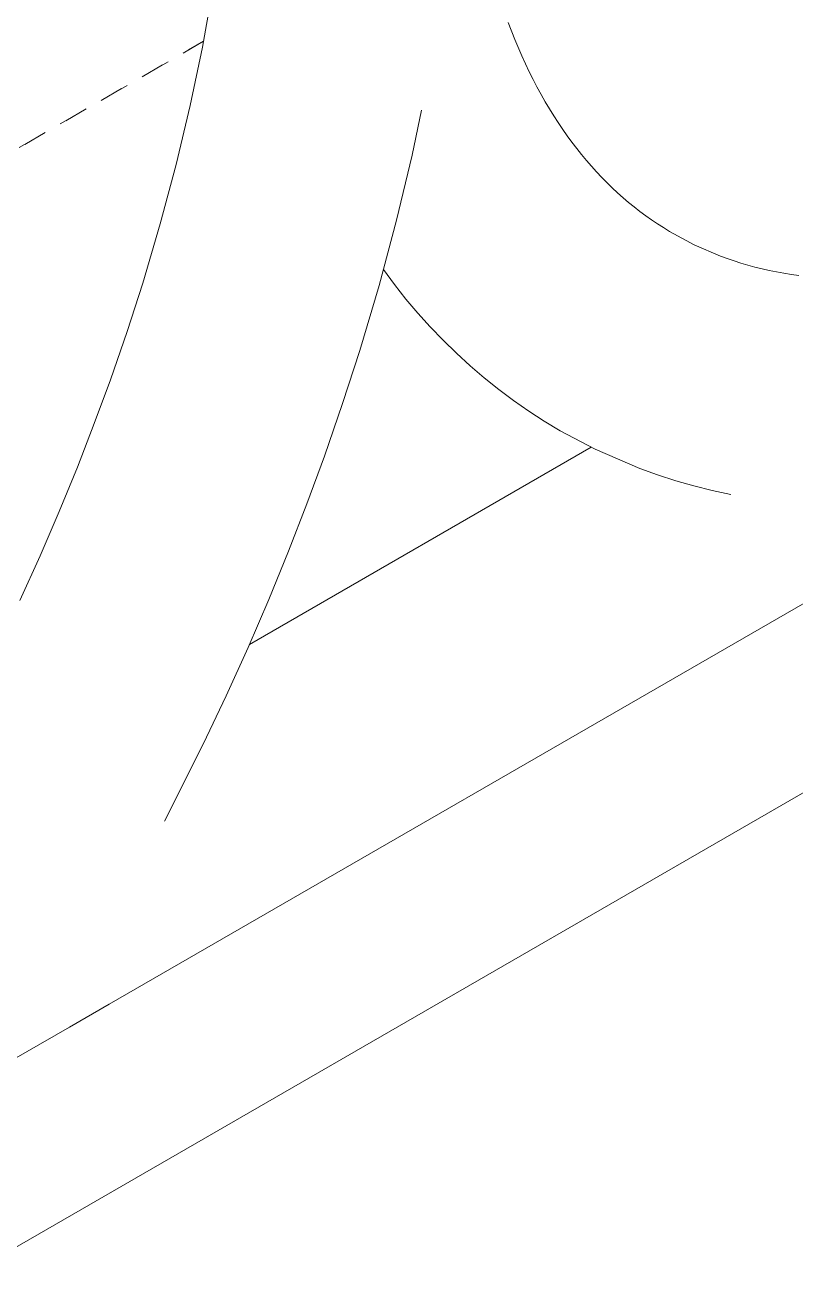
# Model space of a CAD drawing. Header units: inches. Extents: x -9 to 187, y -3 to 135.
# Drawn here: x 169.66 to 172.92, y 33.2 to 38.46 of the extents above; entities that cross this region are included whole.
import ezdxf

# ---------------------------------------------------------------- set-up
doc = ezdxf.new("R2010")
doc.units = ezdxf.units.IN
doc.linetypes.add('HIDDEN', pattern=[1.905, 1.27, -0.635])
doc.layers.add('ZANO_R', color=7, linetype='Continuous', lineweight=0)
doc.layers.add('ZANO_R_przerywana', color=250, linetype='HIDDEN', lineweight=0)

msp = doc.modelspace()

# ---------------------------------------------------------------- linework, layer by layer
at = {"layer": 'ZANO_R'}
for p, q in [((170.41011, 38.36483), (170.4539, 38.6095)), ((171.7027, 38.46892), (171.73087, 38.3965)), ((170.35842, 38.11746), (170.41011, 38.36483)), ((171.73087, 38.3965), (171.76028, 38.3277)), ((171.76028, 38.3277), (171.792, 38.25993)), ((171.792, 38.25993), (171.80808, 38.22776)), ((171.80808, 38.22776), (171.82475, 38.19588)), ((171.82475, 38.19588), (171.84199, 38.1643)), ((171.84199, 38.1643), (171.85979, 38.13304)), ((170.29894, 37.86808), (170.35842, 38.11746)), ((171.33706, 38.09732), (171.29653, 37.90752)), ((171.85979, 38.13304), (171.87745, 38.10331)), ((171.87745, 38.10331), (171.89569, 38.07392)), ((171.89569, 38.07392), (171.91448, 38.04488)), ((171.91448, 38.04488), (171.93382, 38.0162)), ((171.93382, 38.0162), (171.95297, 37.98898)), ((171.95297, 37.98898), (171.97266, 37.96213)), ((171.97266, 37.96213), (171.99289, 37.93569)), ((171.99289, 37.93569), (172.01363, 37.90966)), ((171.29653, 37.90752), (171.23088, 37.63224)), ((172.01363, 37.90966), (172.03419, 37.88493)), ((172.03419, 37.88493), (172.05526, 37.86063)), ((170.23187, 37.61739), (170.29894, 37.86808)), ((172.05526, 37.86063), (172.07683, 37.83678)), ((172.07683, 37.83678), (172.09889, 37.81339)), ((172.09889, 37.81339), (172.12078, 37.79115)), ((172.12078, 37.79115), (172.14315, 37.76938)), ((172.14315, 37.76938), (172.16598, 37.74811)), ((172.16598, 37.74811), (172.18926, 37.72733)), ((172.18926, 37.72733), (172.21246, 37.70753)), ((172.21246, 37.70753), (172.2361, 37.68823)), ((172.2361, 37.68823), (172.26016, 37.66946)), ((172.26016, 37.66946), (172.28462, 37.65124)), ((170.15743, 37.36614), (170.23187, 37.61739)), ((171.23088, 37.63224), (171.15711, 37.35651)), ((172.28462, 37.65124), (172.30913, 37.63381)), ((172.30913, 37.63381), (172.33402, 37.61694)), ((172.33402, 37.61694), (172.35929, 37.60062)), ((172.35929, 37.60062), (172.38491, 37.58487)), ((172.38491, 37.58487), (172.40365, 37.57385)), ((172.40365, 37.57385), (172.49022, 37.528)), ((172.49022, 37.528), (172.60075, 37.48043)), ((172.60075, 37.48043), (172.62938, 37.46994)), ((172.62938, 37.46994), (172.65823, 37.46006)), ((172.65823, 37.46006), (172.6873, 37.4508)), ((171.22223, 37.36018), (171.17571, 37.42329)), ((172.6873, 37.4508), (172.71654, 37.44217)), ((172.71654, 37.44217), (172.74659, 37.43399)), ((172.74659, 37.43399), (172.77681, 37.42644)), ((172.77681, 37.42644), (172.80718, 37.41952)), ((172.80718, 37.41952), (172.83768, 37.41323)), ((172.83768, 37.41323), (172.86913, 37.40741)), ((172.86913, 37.40741), (172.9007, 37.40221)), ((170.09122, 37.16062), (170.15743, 37.36614)), ((171.15711, 37.35651), (171.07549, 37.08103)), ((171.27079, 37.29862), (171.22223, 37.36018)), ((172.9007, 37.40221), (172.93236, 37.39765)), ((171.32133, 37.23868), (171.27079, 37.29862)), ((171.3738, 37.18043), (171.32133, 37.23868)), ((174.98449, 37.18361), (170.0159, 34.31499)), ((170.02075, 36.95652), (170.09122, 37.16062)), ((171.42815, 37.12391), (171.3738, 37.18043)), ((171.48431, 37.0692), (171.42815, 37.12391)), ((171.07549, 37.08103), (171.00316, 36.8565)), ((171.54222, 37.01634), (171.48431, 37.0692)), ((171.60183, 36.96541), (171.54222, 37.01634)), ((169.95274, 36.77128), (170.02075, 36.95652)), ((171.66307, 36.91645), (171.60183, 36.96541)), ((171.72587, 36.86951), (171.66307, 36.91645)), ((171.00316, 36.8565), (170.92618, 36.63352)), ((171.79017, 36.82465), (171.72587, 36.86951)), ((171.8559, 36.7819), (171.79017, 36.82465)), ((171.92299, 36.74133), (171.8559, 36.7819)), ((169.88136, 36.58731), (169.95274, 36.77128)), ((172.0716, 36.66262), (171.92299, 36.74133)), ((170.60914, 35.83714), (172.05455, 36.67165)), ((170.92618, 36.63352), (170.85213, 36.43183)), ((172.25984, 36.5816), (172.0716, 36.66262)), ((169.80444, 36.39928), (169.88136, 36.58731)), ((172.33522, 36.5545), (172.25984, 36.5816)), ((172.41145, 36.52992), (172.33522, 36.5545)), ((172.48846, 36.50787), (172.41145, 36.52992)), ((172.56616, 36.4884), (172.48846, 36.50787)), ((172.64446, 36.47151), (172.56616, 36.4884)), ((170.85213, 36.43183), (170.77441, 36.23153)), ((174.93563, 36.35531), (169.46696, 33.19797)), ((169.72411, 36.21267), (169.80444, 36.39928)), ((169.6383, 36.02289), (169.72411, 36.21267)), ((170.77441, 36.23153), (170.69087, 36.0273)), ((170.69087, 36.0273), (170.60363, 35.82463)), ((170.60363, 35.82463), (170.51061, 35.61891)), ((170.51061, 35.61891), (170.41385, 35.4149)), ((170.41385, 35.4149), (170.24968, 35.08888)), ((170.0159, 34.31499), (169.84805, 34.21808)), ((169.84805, 34.21808), (169.34798, 33.92937))]:
    msp.add_line(p, q, dxfattribs=at)
at = {"layer": 'ZANO_R_przerywana', "ltscale": 0.05}
for p, q in [((164.28952, 34.85282), (170.41482, 38.38926)), ((170.41482, 38.38926), (164.28952, 34.85282))]:
    msp.add_line(p, q, dxfattribs=at)

doc.saveas('drawing.dxf')
